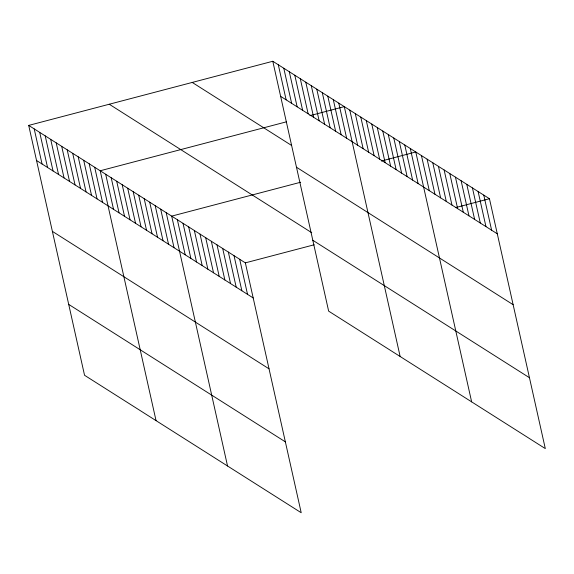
<?xml version="1.0" encoding="UTF-8"?>
<svg xmlns="http://www.w3.org/2000/svg" width="574" height="574" viewBox="0 0 574 574"><rect width="100%" height="100%" fill="white"/><g stroke="black" fill="none" stroke-linecap="round" stroke-linejoin="round"><path stroke-width="0.86" d="M28.7 125.405L245.349 262.863L301.207 512.733L84.55 375.281L28.7 125.405L272.793 61.267L489.45 198.719L545.3 448.595L328.651 311.137L272.793 61.267M286.39 121.839L100.199 170.765L156.049 420.642M309.888 115.661L344.292 106.628L400.143 356.497M300.654 182.238L171.691 216.125L227.541 466.002M381.38 161.021L415.784 151.981L471.641 401.857M245.349 262.863L314.157 244.782M455.885 207.537L489.45 198.719M280.636 96.353L497.292 233.805M192.24 82.434L291.233 145.236M296.478 167.235L513.134 304.686M109.254 104.238L311.739 232.707M312.801 240.262L529.458 377.714M36.542 160.498L253.199 297.949M52.385 231.372L269.041 368.831M68.708 304.399L285.364 441.858M483.782 195.124L491.624 230.21M478.113 191.529L485.956 226.615M472.445 187.935L480.287 223.021M466.784 184.34L474.626 219.426M461.116 180.745L468.958 215.831M455.447 177.151L463.29 212.237M449.779 173.556L457.629 208.642M444.118 169.961L451.96 205.047M438.45 166.367L446.292 201.452M432.782 162.772L440.624 197.858M427.121 159.177L434.963 194.263M421.452 155.583L429.295 190.668M410.288 148.494L418.13 183.587M404.785 145.007L412.627 180.093M399.289 141.52L407.131 176.605M393.786 138.025L401.628 173.118M388.289 134.538L396.132 169.624M382.786 131.051L390.629 166.137M377.29 127.557L385.132 162.65M371.787 124.07L379.629 159.156M366.291 120.583L374.133 155.669M360.788 117.089L368.63 152.182M355.292 113.602L363.134 148.688M349.788 110.115L357.631 145.2M338.789 103.133L346.631 138.226M333.293 99.646L341.135 134.732M327.79 96.159L335.632 131.245M322.294 92.665L330.136 127.758M316.791 89.178L324.633 124.264M311.295 85.691L319.137 120.777M305.791 82.197L313.634 117.29M300.295 78.71L308.138 113.796M294.792 75.223L302.634 110.308M289.296 71.736L297.138 106.821M283.793 68.241L291.635 103.334M278.297 64.754L286.139 99.84M239.688 259.269L247.53 294.354M234.02 255.674L241.862 290.76M228.352 252.079L236.194 287.165M222.69 248.485L230.533 283.57M217.022 244.89L224.864 279.976M211.354 241.288L219.196 276.381M205.686 237.693L213.528 272.786M200.025 234.099L207.867 269.192M194.356 230.504L202.199 265.597M188.688 226.909L196.53 262.002M183.02 223.315L190.869 258.408M177.359 219.72L185.201 254.813M166.195 212.638L174.037 247.724M160.691 209.151L168.534 244.237M155.195 205.657L163.038 240.75M149.692 202.17L157.534 237.256M144.196 198.683L152.038 233.769M138.693 195.189L146.535 230.282M133.197 191.702L141.039 226.787M127.693 188.215L135.536 223.3M122.197 184.72L130.04 219.813M116.694 181.233L124.536 216.326M111.198 177.746L119.04 212.832M105.695 174.259L113.537 209.345M94.696 167.278L102.538 202.364M89.2 163.791L97.042 198.877M83.696 160.297L91.539 195.39M78.2 156.81L86.043 191.895M72.697 153.323L80.539 188.408M67.201 149.828L75.043 184.921M61.698 146.341L69.54 181.427M56.202 142.854L64.044 177.94M50.699 139.367L58.541 174.453M45.203 135.873L53.045 170.966M39.699 132.386L47.542 167.472M34.203 128.899L42.046 163.985"/></g></svg>
